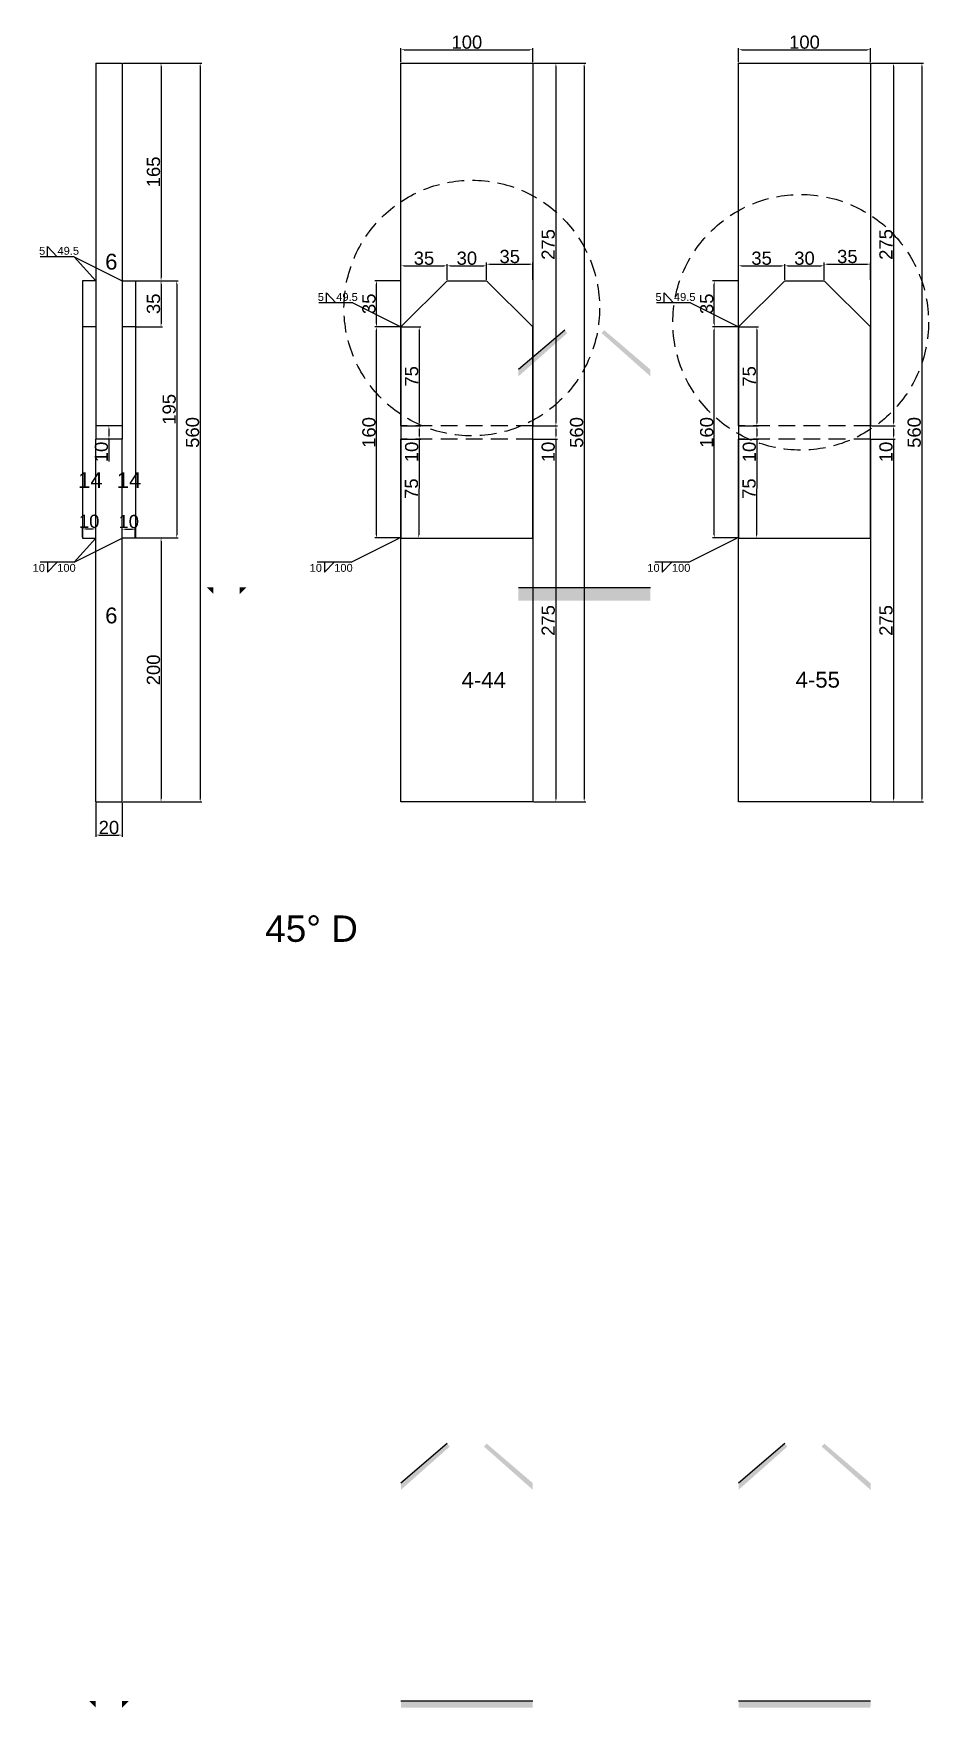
# Model space of a CAD drawing. Header units: millimetres. Extents: x 1455 to 24185, y -7041 to 4772.
# Drawn here: x 18478 to 19157, y 309 to 1578 of the extents above; entities that cross this region are included whole.
import ezdxf

# ---------------------------------------------------------------- set-up
doc = ezdxf.new("R2010")
doc.units = ezdxf.units.MM
doc.linetypes.add('DASHED', pattern=[19.05, 12.7, -6.35])
for name, color, linetype in [('切平处', 3, 'DASHED'), ('尺寸标注', 6, 'Continuous'), ('标号', 4, 'Continuous'), ('焊缝', 250, 'Continuous')]:
    doc.layers.add(name, color=color, linetype=linetype)
doc.styles.get("Standard").update_dxf_attribs({"font": 'arial.ttf'})
doc.dimstyles.new('ISO-25-JHF', dxfattribs={"dimtxt": 10, "dimasz": 2.5, "dimexe": 1.25, "dimexo": 0.625, "dimtad": 1, "dimtxsty": 'Standard', "dimcen": 2.5, "dimadec": 0, "dimazin": 0, "dimtfac": 1, "dimtmove": 0, "dimatfit": 3, "dimfxl": 1, "dimarcsym": 0})

# ---------------------------------------------------------------- blocks, each defined once
blk = doc.blocks.new('*D2507')
at = {"layer": 'Defpoints', "color": 0, "transparency": 16777216}
for p in [(18856.6, 1565.5), (18756.6, 1555.4), (18856.6, 1555.4)]:
    blk.add_point(p, dxfattribs=at)
at = {"layer": '尺寸标注', "color": 0, "lineweight": -2, "transparency": 16777216}
for p, q in [((18756.6, 1556), (18756.6, 1566.8)), ((18759.1, 1565.5), (18854.1, 1565.5)), ((18856.6, 1556), (18856.6, 1566.8))]:
    blk.add_line(p, q, dxfattribs=at)
at = {"layer": '尺寸标注', "color": 0, "transparency": 16777216}
for points in [[(18759.1, 1565.9), (18759.1, 1565.1), (18756.6, 1565.5)], [(18854.1, 1565.9), (18854.1, 1565.1), (18856.6, 1565.5)]]:
    blk.add_solid(points, dxfattribs=at)
at = {"layer": '尺寸标注', "color": 0, "transparency": 16777216, "insert": (18806.6, 1571.2), "char_height": 10, "attachment_point": 5}
blk.add_mtext('100', dxfattribs=at)
blk = doc.blocks.new('*D2508')
at = {"layer": 'Defpoints', "color": 0, "transparency": 16777216}
for p in [(18856.6, 1555.4), (18856.6, 1280.4), (18874.1, 1280.4)]:
    blk.add_point(p, dxfattribs=at)
at = {"layer": '尺寸标注', "color": 0, "lineweight": -2, "transparency": 16777216}
for p, q in [((18857.2, 1555.4), (18875.3, 1555.4)), ((18874.1, 1552.9), (18874.1, 1282.9)), ((18857.2, 1280.4), (18875.3, 1280.4))]:
    blk.add_line(p, q, dxfattribs=at)
at = {"layer": '尺寸标注', "color": 0, "transparency": 16777216}
for points in [[(18873.7, 1552.9), (18874.5, 1552.9), (18874.1, 1555.4)], [(18873.7, 1282.9), (18874.5, 1282.9), (18874.1, 1280.4)]]:
    blk.add_solid(points, dxfattribs=at)
at = {"layer": '尺寸标注', "color": 0, "transparency": 16777216, "insert": (18868.3, 1417.9), "char_height": 10, "attachment_point": 5, "rotation": 90}
blk.add_mtext('275', dxfattribs=at)
blk = doc.blocks.new('*D2509')
at = {"layer": 'Defpoints', "color": 0, "transparency": 16777216}
for p in [(18738.2, 1355.4), (18756.6, 1355.4), (18756.6, 1195.4)]:
    blk.add_point(p, dxfattribs=at)
at = {"layer": '尺寸标注', "color": 0, "lineweight": -2, "transparency": 16777216}
for p, q in [((18756, 1355.4), (18736.9, 1355.4)), ((18738.2, 1197.9), (18738.2, 1352.9)), ((18756, 1195.4), (18736.9, 1195.4))]:
    blk.add_line(p, q, dxfattribs=at)
at = {"layer": '尺寸标注', "color": 0, "transparency": 16777216}
for points in [[(18737.7, 1352.9), (18738.6, 1352.9), (18738.2, 1355.4)], [(18737.7, 1197.9), (18738.6, 1197.9), (18738.2, 1195.4)]]:
    blk.add_solid(points, dxfattribs=at)
at = {"layer": '尺寸标注', "color": 0, "transparency": 16777216, "insert": (18732.4, 1275.4), "char_height": 10, "attachment_point": 5, "rotation": 90}
blk.add_mtext('160', dxfattribs=at)
blk = doc.blocks.new('*D2439')
at = {"layer": 'Defpoints', "color": 0, "transparency": 16777216}
for p in [(18738.2, 1390.4), (18756.6, 1390.4), (18756.6, 1355.4)]:
    blk.add_point(p, dxfattribs=at)
at = {"layer": '尺寸标注', "color": 0, "lineweight": -2, "transparency": 16777216}
for p, q in [((18756, 1390.4), (18736.9, 1390.4)), ((18738.2, 1357.9), (18738.2, 1387.9)), ((18756, 1355.4), (18736.9, 1355.4))]:
    blk.add_line(p, q, dxfattribs=at)
at = {"layer": '尺寸标注', "color": 0, "transparency": 16777216}
for points in [[(18737.7, 1387.9), (18738.6, 1387.9), (18738.2, 1390.4)], [(18737.7, 1357.9), (18738.6, 1357.9), (18738.2, 1355.4)]]:
    blk.add_solid(points, dxfattribs=at)
at = {"layer": '尺寸标注', "color": 0, "transparency": 16777216, "insert": (18732.4, 1372.9), "char_height": 10, "attachment_point": 5, "rotation": 90}
blk.add_mtext('35', dxfattribs=at)
blk = doc.blocks.new('*D2510')
at = {"layer": 'Defpoints', "color": 0, "transparency": 16777216}
for p in [(18791.6, 1401.7), (18756.6, 1390.4), (18791.6, 1390.4)]:
    blk.add_point(p, dxfattribs=at)
at = {"layer": '尺寸标注', "color": 0, "lineweight": -2, "transparency": 16777216}
for p, q in [((18756.6, 1391), (18756.6, 1402.9)), ((18759.1, 1401.7), (18789.1, 1401.7)), ((18791.6, 1391), (18791.6, 1402.9))]:
    blk.add_line(p, q, dxfattribs=at)
at = {"layer": '尺寸标注', "color": 0, "transparency": 16777216}
for points in [[(18759.1, 1402.1), (18759.1, 1401.3), (18756.6, 1401.7)], [(18789.1, 1402.1), (18789.1, 1401.3), (18791.6, 1401.7)]]:
    blk.add_solid(points, dxfattribs=at)
at = {"layer": '尺寸标注', "color": 0, "transparency": 16777216, "insert": (18774.1, 1407.4), "char_height": 10, "attachment_point": 5}
blk.add_mtext('35', dxfattribs=at)
blk = doc.blocks.new('*D2511')
at = {"layer": 'Defpoints', "color": 0, "transparency": 16777216}
for p in [(18821.6, 1401.7), (18791.6, 1390.4), (18821.6, 1390.4)]:
    blk.add_point(p, dxfattribs=at)
at = {"layer": '尺寸标注', "color": 0, "lineweight": -2, "transparency": 16777216}
for p, q in [((18791.6, 1391), (18791.6, 1402.9)), ((18794.1, 1401.7), (18819.1, 1401.7)), ((18821.6, 1391), (18821.6, 1402.9))]:
    blk.add_line(p, q, dxfattribs=at)
at = {"layer": '尺寸标注', "color": 0, "transparency": 16777216}
for points in [[(18794.1, 1402.1), (18794.1, 1401.3), (18791.6, 1401.7)], [(18819.1, 1402.1), (18819.1, 1401.3), (18821.6, 1401.7)]]:
    blk.add_solid(points, dxfattribs=at)
at = {"layer": '尺寸标注', "color": 0, "transparency": 16777216, "insert": (18806.6, 1407.4), "char_height": 10, "attachment_point": 5}
blk.add_mtext('30', dxfattribs=at)
blk = doc.blocks.new('*D2440')
at = {"layer": 'Defpoints', "color": 0, "transparency": 16777216}
for p in [(18856.6, 1402.9), (18821.6, 1390.4), (18856.6, 1390.4)]:
    blk.add_point(p, dxfattribs=at)
at = {"layer": '尺寸标注', "color": 0, "lineweight": -2, "transparency": 16777216}
for p, q in [((18821.6, 1391), (18821.6, 1404.2)), ((18824.1, 1402.9), (18854.1, 1402.9)), ((18856.6, 1391), (18856.6, 1404.2))]:
    blk.add_line(p, q, dxfattribs=at)
at = {"layer": '尺寸标注', "color": 0, "transparency": 16777216}
for points in [[(18824.1, 1403.4), (18824.1, 1402.5), (18821.6, 1402.9)], [(18854.1, 1403.4), (18854.1, 1402.5), (18856.6, 1402.9)]]:
    blk.add_solid(points, dxfattribs=at)
at = {"layer": '尺寸标注', "color": 0, "transparency": 16777216, "insert": (18839.1, 1408.7), "char_height": 10, "attachment_point": 5}
blk.add_mtext('35', dxfattribs=at)
blk = doc.blocks.new('*D2512')
at = {"layer": 'Defpoints', "color": 0, "transparency": 16777216}
for p in [(18856.6, 1280.4), (18856.6, 1270.4), (18874.1, 1270.4)]:
    blk.add_point(p, dxfattribs=at)
at = {"layer": '尺寸标注', "color": 0, "lineweight": -2, "transparency": 16777216}
for p, q in [((18857.2, 1280.4), (18875.3, 1280.4)), ((18857.2, 1270.4), (18875.3, 1270.4)), ((18874.1, 1277.9), (18874.1, 1272.9)), ((18874.1, 1270.4), (18874.1, 1253.3))]:
    blk.add_line(p, q, dxfattribs=at)
at = {"layer": '尺寸标注', "color": 0, "transparency": 16777216}
for points in [[(18873.7, 1277.9), (18874.5, 1277.9), (18874.1, 1280.4)], [(18873.7, 1272.9), (18874.5, 1272.9), (18874.1, 1270.4)]]:
    blk.add_solid(points, dxfattribs=at)
at = {"layer": '尺寸标注', "color": 0, "transparency": 16777216, "insert": (18868.3, 1260.6), "char_height": 10, "attachment_point": 5, "rotation": 90}
blk.add_mtext('10', dxfattribs=at)
blk = doc.blocks.new('*D2513')
at = {"layer": 'Defpoints', "color": 0, "transparency": 16777216}
for p in [(18856.6, 1270.4), (18856.6, 995.4), (18874.1, 995.4)]:
    blk.add_point(p, dxfattribs=at)
at = {"layer": '尺寸标注', "color": 0, "lineweight": -2, "transparency": 16777216}
for p, q in [((18857.2, 1270.4), (18875.3, 1270.4)), ((18874.1, 1267.9), (18874.1, 997.9)), ((18857.2, 995.4), (18875.3, 995.4))]:
    blk.add_line(p, q, dxfattribs=at)
at = {"layer": '尺寸标注', "color": 0, "transparency": 16777216}
for points in [[(18873.7, 1267.9), (18874.5, 1267.9), (18874.1, 1270.4)], [(18873.7, 997.9), (18874.5, 997.9), (18874.1, 995.4)]]:
    blk.add_solid(points, dxfattribs=at)
at = {"layer": '尺寸标注', "color": 0, "transparency": 16777216, "insert": (18868.3, 1132.9), "char_height": 10, "attachment_point": 5, "rotation": 90}
blk.add_mtext('275', dxfattribs=at)
blk = doc.blocks.new('*D2441')
at = {"layer": 'Defpoints', "color": 0, "transparency": 16777216}
for p in [(18856.6, 1555.4), (18856.6, 995.4), (18895.5, 995.4)]:
    blk.add_point(p, dxfattribs=at)
at = {"layer": '尺寸标注', "color": 0, "lineweight": -2, "transparency": 16777216}
for p, q in [((18857.2, 1555.4), (18896.8, 1555.4)), ((18895.5, 1552.9), (18895.5, 997.9)), ((18857.2, 995.4), (18896.8, 995.4))]:
    blk.add_line(p, q, dxfattribs=at)
at = {"layer": '尺寸标注', "color": 0, "transparency": 16777216}
for points in [[(18895.1, 1552.9), (18895.9, 1552.9), (18895.5, 1555.4)], [(18895.1, 997.9), (18895.9, 997.9), (18895.5, 995.4)]]:
    blk.add_solid(points, dxfattribs=at)
at = {"layer": '尺寸标注', "color": 0, "transparency": 16777216, "insert": (18889.8, 1275.4), "char_height": 10, "attachment_point": 5, "rotation": 90}
blk.add_mtext('560', dxfattribs=at)
blk = doc.blocks.new('*D2514')
at = {"layer": 'Defpoints', "color": 0, "transparency": 16777216}
for p in [(18525.3, 995.4), (18545.3, 995.4), (18545.3, 970.2)]:
    blk.add_point(p, dxfattribs=at)
at = {"layer": '尺寸标注', "color": 0, "lineweight": -2, "transparency": 16777216}
for p, q in [((18525.3, 994.8), (18525.3, 968.9)), ((18545.3, 994.8), (18545.3, 968.9)), ((18527.8, 970.2), (18542.8, 970.2))]:
    blk.add_line(p, q, dxfattribs=at)
at = {"layer": '尺寸标注', "color": 0, "transparency": 16777216}
for points in [[(18527.8, 970.6), (18527.8, 969.8), (18525.3, 970.2)], [(18542.8, 970.6), (18542.8, 969.8), (18545.3, 970.2)]]:
    blk.add_solid(points, dxfattribs=at)
at = {"layer": '尺寸标注', "color": 0, "transparency": 16777216, "insert": (18535.3, 975.9), "char_height": 10, "attachment_point": 5}
blk.add_mtext('20', dxfattribs=at)
blk = doc.blocks.new('*D2515')
at = {"layer": 'Defpoints', "color": 0, "transparency": 16777216}
for p in [(18515.3, 1195.4), (18525.3, 1202.3), (18525.3, 1195.4)]:
    blk.add_point(p, dxfattribs=at)
at = {"layer": '尺寸标注', "color": 0, "lineweight": -2, "transparency": 16777216}
for p, q in [((18515.3, 1196), (18515.3, 1203.5)), ((18517.8, 1202.3), (18522.8, 1202.3)), ((18525.3, 1196), (18525.3, 1203.5))]:
    blk.add_line(p, q, dxfattribs=at)
at = {"layer": '尺寸标注', "color": 0, "transparency": 16777216}
for points in [[(18517.8, 1202.7), (18517.8, 1201.8), (18515.3, 1202.3)], [(18522.8, 1202.7), (18522.8, 1201.8), (18525.3, 1202.3)]]:
    blk.add_solid(points, dxfattribs=at)
at = {"layer": '尺寸标注', "color": 0, "transparency": 16777216, "insert": (18520.3, 1208), "char_height": 10, "attachment_point": 5}
blk.add_mtext('10', dxfattribs=at)
blk = doc.blocks.new('*D2516')
at = {"layer": 'Defpoints', "color": 0, "transparency": 16777216}
for p in [(18545.3, 1195.4), (18555.3, 1202), (18555.3, 1195.4)]:
    blk.add_point(p, dxfattribs=at)
at = {"layer": '尺寸标注', "color": 0, "lineweight": -2, "transparency": 16777216}
for p, q in [((18545.3, 1196), (18545.3, 1203.3)), ((18547.8, 1202), (18552.8, 1202)), ((18555.3, 1196), (18555.3, 1203.3))]:
    blk.add_line(p, q, dxfattribs=at)
at = {"layer": '尺寸标注', "color": 0, "transparency": 16777216}
for points in [[(18547.8, 1202.5), (18547.8, 1201.6), (18545.3, 1202)], [(18552.8, 1202.5), (18552.8, 1201.6), (18555.3, 1202)]]:
    blk.add_solid(points, dxfattribs=at)
at = {"layer": '尺寸标注', "color": 0, "transparency": 16777216, "insert": (18550.3, 1207.8), "char_height": 10, "attachment_point": 5}
blk.add_mtext('10', dxfattribs=at)
blk = doc.blocks.new('*D2517')
at = {"layer": 'Defpoints', "color": 0, "transparency": 16777216}
for p in [(18545.3, 1555.4), (18545.3, 1390.4), (18574.8, 1390.4)]:
    blk.add_point(p, dxfattribs=at)
at = {"layer": '尺寸标注', "color": 0, "lineweight": -2, "transparency": 16777216}
for p, q in [((18546, 1555.4), (18576, 1555.4)), ((18574.8, 1552.9), (18574.8, 1392.9)), ((18546, 1390.4), (18576, 1390.4))]:
    blk.add_line(p, q, dxfattribs=at)
at = {"layer": '尺寸标注', "color": 0, "transparency": 16777216}
for points in [[(18574.4, 1552.9), (18575.2, 1552.9), (18574.8, 1555.4)], [(18574.4, 1392.9), (18575.2, 1392.9), (18574.8, 1390.4)]]:
    blk.add_solid(points, dxfattribs=at)
at = {"layer": '尺寸标注', "color": 0, "transparency": 16777216, "insert": (18569.1, 1472.9), "char_height": 10, "attachment_point": 5, "rotation": 90}
blk.add_mtext('165', dxfattribs=at)
blk = doc.blocks.new('*D2518')
at = {"layer": 'Defpoints', "color": 0, "transparency": 16777216}
for p in [(18555.3, 1390.4), (18555.3, 1195.4), (18586.7, 1195.4)]:
    blk.add_point(p, dxfattribs=at)
at = {"layer": '尺寸标注', "color": 0, "lineweight": -2, "transparency": 16777216}
for p, q in [((18556, 1390.4), (18587.9, 1390.4)), ((18586.7, 1387.9), (18586.7, 1197.9)), ((18556, 1195.4), (18587.9, 1195.4))]:
    blk.add_line(p, q, dxfattribs=at)
at = {"layer": '尺寸标注', "color": 0, "transparency": 16777216}
for points in [[(18586.3, 1387.9), (18587.1, 1387.9), (18586.7, 1390.4)], [(18586.3, 1197.9), (18587.1, 1197.9), (18586.7, 1195.4)]]:
    blk.add_solid(points, dxfattribs=at)
at = {"layer": '尺寸标注', "color": 0, "transparency": 16777216, "insert": (18581, 1292.9), "char_height": 10, "attachment_point": 5, "rotation": 90}
blk.add_mtext('195', dxfattribs=at)
blk = doc.blocks.new('*D2519')
at = {"layer": 'Defpoints', "color": 0, "transparency": 16777216}
for p in [(18545.3, 1195.4), (18545.3, 995.4), (18574.8, 995.4)]:
    blk.add_point(p, dxfattribs=at)
at = {"layer": '尺寸标注', "color": 0, "lineweight": -2, "transparency": 16777216}
for p, q in [((18546, 1195.4), (18576, 1195.4)), ((18574.8, 1192.9), (18574.8, 997.9)), ((18546, 995.4), (18576, 995.4))]:
    blk.add_line(p, q, dxfattribs=at)
at = {"layer": '尺寸标注', "color": 0, "transparency": 16777216}
for points in [[(18574.4, 1192.9), (18575.2, 1192.9), (18574.8, 1195.4)], [(18574.4, 997.9), (18575.2, 997.9), (18574.8, 995.4)]]:
    blk.add_solid(points, dxfattribs=at)
at = {"layer": '尺寸标注', "color": 0, "transparency": 16777216, "insert": (18569.1, 1095.4), "char_height": 10, "attachment_point": 5, "rotation": 90}
blk.add_mtext('200', dxfattribs=at)
blk = doc.blocks.new('*D2442')
at = {"layer": 'Defpoints', "color": 0, "transparency": 16777216}
for p in [(18546, 1555.4), (18546, 995.4), (18604.5, 995.4)]:
    blk.add_point(p, dxfattribs=at)
at = {"layer": '尺寸标注', "color": 0, "lineweight": -2, "transparency": 16777216}
for p, q in [((18546.6, 1555.4), (18605.7, 1555.4)), ((18604.5, 1552.9), (18604.5, 997.9)), ((18546.6, 995.4), (18605.7, 995.4))]:
    blk.add_line(p, q, dxfattribs=at)
at = {"layer": '尺寸标注', "color": 0, "transparency": 16777216}
for points in [[(18604, 1552.9), (18604.9, 1552.9), (18604.5, 1555.4)], [(18604, 997.9), (18604.9, 997.9), (18604.5, 995.4)]]:
    blk.add_solid(points, dxfattribs=at)
at = {"layer": '尺寸标注', "color": 0, "transparency": 16777216, "insert": (18598.7, 1275.4), "char_height": 10, "attachment_point": 5, "rotation": 90}
blk.add_mtext('560', dxfattribs=at)
blk = doc.blocks.new('*D2520')
at = {"layer": 'Defpoints', "color": 0, "transparency": 16777216}
for p in [(18535.3, 1270.4), (18545.3, 1280.4), (18545.3, 1270.4)]:
    blk.add_point(p, dxfattribs=at)
at = {"layer": '尺寸标注', "color": 0, "lineweight": -2, "transparency": 16777216}
for p, q in [((18544.7, 1280.4), (18534.1, 1280.4)), ((18544.7, 1270.4), (18534.1, 1270.4)), ((18535.3, 1277.9), (18535.3, 1272.9)), ((18535.3, 1270.4), (18535.3, 1253.3))]:
    blk.add_line(p, q, dxfattribs=at)
at = {"layer": '尺寸标注', "color": 0, "transparency": 16777216}
for points in [[(18534.9, 1277.9), (18535.7, 1277.9), (18535.3, 1280.4)], [(18534.9, 1272.9), (18535.7, 1272.9), (18535.3, 1270.4)]]:
    blk.add_solid(points, dxfattribs=at)
at = {"layer": '尺寸标注', "color": 0, "transparency": 16777216, "insert": (18529.6, 1260.6), "char_height": 10, "attachment_point": 5, "rotation": 90}
blk.add_mtext('10', dxfattribs=at)
blk = doc.blocks.new('*D2521')
at = {"layer": 'Defpoints', "color": 0, "transparency": 16777216}
for p in [(18756.6, 1355.4), (18756.6, 1280.4), (18770.5, 1280.4)]:
    blk.add_point(p, dxfattribs=at)
at = {"layer": '尺寸标注', "color": 0, "lineweight": -2, "transparency": 16777216}
for p, q in [((18757.2, 1355.4), (18771.7, 1355.4)), ((18770.5, 1352.9), (18770.5, 1282.9)), ((18757.2, 1280.4), (18771.7, 1280.4))]:
    blk.add_line(p, q, dxfattribs=at)
at = {"layer": '尺寸标注', "color": 0, "transparency": 16777216}
for points in [[(18770.1, 1352.9), (18770.9, 1352.9), (18770.5, 1355.4)], [(18770.1, 1282.9), (18770.9, 1282.9), (18770.5, 1280.4)]]:
    blk.add_solid(points, dxfattribs=at)
at = {"layer": '尺寸标注', "color": 0, "transparency": 16777216, "insert": (18764.8, 1317.9), "char_height": 10, "attachment_point": 5, "rotation": 90}
blk.add_mtext('75', dxfattribs=at)
blk = doc.blocks.new('*D2522')
at = {"layer": 'Defpoints', "color": 0, "transparency": 16777216}
for p in [(18756.6, 1280.4), (18756.6, 1270.4), (18770.5, 1270.4)]:
    blk.add_point(p, dxfattribs=at)
at = {"layer": '尺寸标注', "color": 0, "lineweight": -2, "transparency": 16777216}
for p, q in [((18757.2, 1280.4), (18771.7, 1280.4)), ((18757.2, 1270.4), (18771.7, 1270.4)), ((18770.5, 1277.9), (18770.5, 1272.9)), ((18770.5, 1270.4), (18770.5, 1253.3))]:
    blk.add_line(p, q, dxfattribs=at)
at = {"layer": '尺寸标注', "color": 0, "transparency": 16777216}
for points in [[(18770.1, 1277.9), (18770.9, 1277.9), (18770.5, 1280.4)], [(18770.1, 1272.9), (18770.9, 1272.9), (18770.5, 1270.4)]]:
    blk.add_solid(points, dxfattribs=at)
at = {"layer": '尺寸标注', "color": 0, "transparency": 16777216, "insert": (18764.8, 1260.6), "char_height": 10, "attachment_point": 5, "rotation": 90}
blk.add_mtext('10', dxfattribs=at)
blk = doc.blocks.new('*D2443')
at = {"layer": 'Defpoints', "color": 0, "transparency": 16777216}
for p in [(18756.6, 1270.4), (18756.2, 1195.4), (18770.1, 1195.3)]:
    blk.add_point(p, dxfattribs=at)
at = {"layer": '尺寸标注', "color": 0, "lineweight": -2, "transparency": 16777216}
for p, q in [((18757.2, 1270.4), (18771.7, 1270.3)), ((18770.5, 1267.8), (18770.1, 1197.8)), ((18756.9, 1195.4), (18771.4, 1195.3))]:
    blk.add_line(p, q, dxfattribs=at)
at = {"layer": '尺寸标注', "color": 0, "transparency": 16777216}
for points in [[(18770.1, 1267.8), (18770.9, 1267.8), (18770.5, 1270.3)], [(18769.7, 1197.8), (18770.5, 1197.8), (18770.1, 1195.3)]]:
    blk.add_solid(points, dxfattribs=at)
at = {"layer": '尺寸标注', "color": 0, "transparency": 16777216, "insert": (18764.6, 1232.8), "char_height": 10, "attachment_point": 5, "rotation": 89.7211}
blk.add_mtext('75', dxfattribs=at)
blk = doc.blocks.new('*D2523')
at = {"layer": 'Defpoints', "color": 0, "transparency": 16777216}
for p in [(18555.3, 1390.4), (18555.3, 1355.4), (18574.8, 1355.4)]:
    blk.add_point(p, dxfattribs=at)
at = {"layer": '尺寸标注', "color": 0, "lineweight": -2, "transparency": 16777216}
for p, q in [((18556, 1390.4), (18576, 1390.4)), ((18574.8, 1387.9), (18574.8, 1357.9)), ((18556, 1355.4), (18576, 1355.4))]:
    blk.add_line(p, q, dxfattribs=at)
at = {"layer": '尺寸标注', "color": 0, "transparency": 16777216}
for points in [[(18574.4, 1387.9), (18575.2, 1387.9), (18574.8, 1390.4)], [(18574.4, 1357.9), (18575.2, 1357.9), (18574.8, 1355.4)]]:
    blk.add_solid(points, dxfattribs=at)
at = {"layer": '尺寸标注', "color": 0, "transparency": 16777216, "insert": (18569.1, 1372.9), "char_height": 10, "attachment_point": 5, "rotation": 90}
blk.add_mtext('35', dxfattribs=at)
blk = doc.blocks.new('*D2524')
at = {"layer": 'Defpoints', "color": 0, "transparency": 16777216}
for p in [(19112.5, 1565.5), (19012.5, 1555.4), (19112.5, 1555.4)]:
    blk.add_point(p, dxfattribs=at)
at = {"layer": '尺寸标注', "color": 0, "lineweight": -2, "transparency": 16777216}
for p, q in [((19012.5, 1556), (19012.5, 1566.8)), ((19015, 1565.5), (19110, 1565.5)), ((19112.5, 1556), (19112.5, 1566.8))]:
    blk.add_line(p, q, dxfattribs=at)
at = {"layer": '尺寸标注', "color": 0, "transparency": 16777216}
for points in [[(19015, 1565.9), (19015, 1565.1), (19012.5, 1565.5)], [(19110, 1565.9), (19110, 1565.1), (19112.5, 1565.5)]]:
    blk.add_solid(points, dxfattribs=at)
at = {"layer": '尺寸标注', "color": 0, "transparency": 16777216, "insert": (19062.5, 1571.2), "char_height": 10, "attachment_point": 5}
blk.add_mtext('100', dxfattribs=at)
blk = doc.blocks.new('*D2525')
at = {"layer": 'Defpoints', "color": 0, "transparency": 16777216}
for p in [(19112.5, 1555.4), (19112.5, 1280.4), (19130, 1280.4)]:
    blk.add_point(p, dxfattribs=at)
at = {"layer": '尺寸标注', "color": 0, "lineweight": -2, "transparency": 16777216}
for p, q in [((19113.2, 1555.4), (19131.3, 1555.4)), ((19130, 1552.9), (19130, 1282.9)), ((19113.2, 1280.4), (19131.3, 1280.4))]:
    blk.add_line(p, q, dxfattribs=at)
at = {"layer": '尺寸标注', "color": 0, "transparency": 16777216}
for points in [[(19129.6, 1552.9), (19130.4, 1552.9), (19130, 1555.4)], [(19129.6, 1282.9), (19130.4, 1282.9), (19130, 1280.4)]]:
    blk.add_solid(points, dxfattribs=at)
at = {"layer": '尺寸标注', "color": 0, "transparency": 16777216, "insert": (19124.3, 1417.9), "char_height": 10, "attachment_point": 5, "rotation": 90}
blk.add_mtext('275', dxfattribs=at)
blk = doc.blocks.new('*D2526')
at = {"layer": 'Defpoints', "color": 0, "transparency": 16777216}
for p in [(18994.1, 1355.4), (19012.5, 1355.4), (19012.5, 1195.4)]:
    blk.add_point(p, dxfattribs=at)
at = {"layer": '尺寸标注', "color": 0, "lineweight": -2, "transparency": 16777216}
for p, q in [((19011.9, 1355.4), (18992.8, 1355.4)), ((18994.1, 1197.9), (18994.1, 1352.9)), ((19011.9, 1195.4), (18992.8, 1195.4))]:
    blk.add_line(p, q, dxfattribs=at)
at = {"layer": '尺寸标注', "color": 0, "transparency": 16777216}
for points in [[(18993.7, 1352.9), (18994.5, 1352.9), (18994.1, 1355.4)], [(18993.7, 1197.9), (18994.5, 1197.9), (18994.1, 1195.4)]]:
    blk.add_solid(points, dxfattribs=at)
at = {"layer": '尺寸标注', "color": 0, "transparency": 16777216, "insert": (18988.4, 1275.4), "char_height": 10, "attachment_point": 5, "rotation": 90}
blk.add_mtext('160', dxfattribs=at)
blk = doc.blocks.new('*D2444')
at = {"layer": 'Defpoints', "color": 0, "transparency": 16777216}
for p in [(18994.1, 1390.4), (19012.5, 1390.4), (19012.5, 1355.4)]:
    blk.add_point(p, dxfattribs=at)
at = {"layer": '尺寸标注', "color": 0, "lineweight": -2, "transparency": 16777216}
for p, q in [((19011.9, 1390.4), (18992.8, 1390.4)), ((18994.1, 1357.9), (18994.1, 1387.9)), ((19011.9, 1355.4), (18992.8, 1355.4))]:
    blk.add_line(p, q, dxfattribs=at)
at = {"layer": '尺寸标注', "color": 0, "transparency": 16777216}
for points in [[(18993.7, 1387.9), (18994.5, 1387.9), (18994.1, 1390.4)], [(18993.7, 1357.9), (18994.5, 1357.9), (18994.1, 1355.4)]]:
    blk.add_solid(points, dxfattribs=at)
at = {"layer": '尺寸标注', "color": 0, "transparency": 16777216, "insert": (18988.4, 1372.9), "char_height": 10, "attachment_point": 5, "rotation": 90}
blk.add_mtext('35', dxfattribs=at)
blk = doc.blocks.new('*D2527')
at = {"layer": 'Defpoints', "color": 0, "transparency": 16777216}
for p in [(19047.5, 1401.7), (19012.5, 1390.4), (19047.5, 1390.4)]:
    blk.add_point(p, dxfattribs=at)
at = {"layer": '尺寸标注', "color": 0, "lineweight": -2, "transparency": 16777216}
for p, q in [((19012.5, 1391), (19012.5, 1402.9)), ((19015, 1401.7), (19045, 1401.7)), ((19047.5, 1391), (19047.5, 1402.9))]:
    blk.add_line(p, q, dxfattribs=at)
at = {"layer": '尺寸标注', "color": 0, "transparency": 16777216}
for points in [[(19015, 1402.1), (19015, 1401.3), (19012.5, 1401.7)], [(19045, 1402.1), (19045, 1401.3), (19047.5, 1401.7)]]:
    blk.add_solid(points, dxfattribs=at)
at = {"layer": '尺寸标注', "color": 0, "transparency": 16777216, "insert": (19030, 1407.4), "char_height": 10, "attachment_point": 5}
blk.add_mtext('35', dxfattribs=at)
blk = doc.blocks.new('*D2528')
at = {"layer": 'Defpoints', "color": 0, "transparency": 16777216}
for p in [(19077.5, 1401.7), (19047.5, 1390.4), (19077.5, 1390.4)]:
    blk.add_point(p, dxfattribs=at)
at = {"layer": '尺寸标注', "color": 0, "lineweight": -2, "transparency": 16777216}
for p, q in [((19047.5, 1391), (19047.5, 1402.9)), ((19050, 1401.7), (19075, 1401.7)), ((19077.5, 1391), (19077.5, 1402.9))]:
    blk.add_line(p, q, dxfattribs=at)
at = {"layer": '尺寸标注', "color": 0, "transparency": 16777216}
for points in [[(19050, 1402.1), (19050, 1401.3), (19047.5, 1401.7)], [(19075, 1402.1), (19075, 1401.3), (19077.5, 1401.7)]]:
    blk.add_solid(points, dxfattribs=at)
at = {"layer": '尺寸标注', "color": 0, "transparency": 16777216, "insert": (19062.5, 1407.4), "char_height": 10, "attachment_point": 5}
blk.add_mtext('30', dxfattribs=at)
blk = doc.blocks.new('*D2445')
at = {"layer": 'Defpoints', "color": 0, "transparency": 16777216}
for p in [(19112.5, 1402.9), (19077.5, 1390.4), (19112.5, 1390.4)]:
    blk.add_point(p, dxfattribs=at)
at = {"layer": '尺寸标注', "color": 0, "lineweight": -2, "transparency": 16777216}
for p, q in [((19077.5, 1391), (19077.5, 1404.2)), ((19080, 1402.9), (19110, 1402.9)), ((19112.5, 1391), (19112.5, 1404.2))]:
    blk.add_line(p, q, dxfattribs=at)
at = {"layer": '尺寸标注', "color": 0, "transparency": 16777216}
for points in [[(19080, 1403.4), (19080, 1402.5), (19077.5, 1402.9)], [(19110, 1403.4), (19110, 1402.5), (19112.5, 1402.9)]]:
    blk.add_solid(points, dxfattribs=at)
at = {"layer": '尺寸标注', "color": 0, "transparency": 16777216, "insert": (19095, 1408.7), "char_height": 10, "attachment_point": 5}
blk.add_mtext('35', dxfattribs=at)
blk = doc.blocks.new('*D2529')
at = {"layer": 'Defpoints', "color": 0, "transparency": 16777216}
for p in [(19112.5, 1280.4), (19112.5, 1270.4), (19130, 1270.4)]:
    blk.add_point(p, dxfattribs=at)
at = {"layer": '尺寸标注', "color": 0, "lineweight": -2, "transparency": 16777216}
for p, q in [((19113.2, 1280.4), (19131.3, 1280.4)), ((19113.2, 1270.4), (19131.3, 1270.4)), ((19130, 1277.9), (19130, 1272.9)), ((19130, 1270.4), (19130, 1253.3))]:
    blk.add_line(p, q, dxfattribs=at)
at = {"layer": '尺寸标注', "color": 0, "transparency": 16777216}
for points in [[(19129.6, 1277.9), (19130.4, 1277.9), (19130, 1280.4)], [(19129.6, 1272.9), (19130.4, 1272.9), (19130, 1270.4)]]:
    blk.add_solid(points, dxfattribs=at)
at = {"layer": '尺寸标注', "color": 0, "transparency": 16777216, "insert": (19124.3, 1260.6), "char_height": 10, "attachment_point": 5, "rotation": 90}
blk.add_mtext('10', dxfattribs=at)
blk = doc.blocks.new('*D2530')
at = {"layer": 'Defpoints', "color": 0, "transparency": 16777216}
for p in [(19112.5, 1270.4), (19112.5, 995.4), (19130, 995.4)]:
    blk.add_point(p, dxfattribs=at)
at = {"layer": '尺寸标注', "color": 0, "lineweight": -2, "transparency": 16777216}
for p, q in [((19113.2, 1270.4), (19131.3, 1270.4)), ((19130, 1267.9), (19130, 997.9)), ((19113.2, 995.4), (19131.3, 995.4))]:
    blk.add_line(p, q, dxfattribs=at)
at = {"layer": '尺寸标注', "color": 0, "transparency": 16777216}
for points in [[(19129.6, 1267.9), (19130.4, 1267.9), (19130, 1270.4)], [(19129.6, 997.9), (19130.4, 997.9), (19130, 995.4)]]:
    blk.add_solid(points, dxfattribs=at)
at = {"layer": '尺寸标注', "color": 0, "transparency": 16777216, "insert": (19124.3, 1132.9), "char_height": 10, "attachment_point": 5, "rotation": 90}
blk.add_mtext('275', dxfattribs=at)
blk = doc.blocks.new('*D2446')
at = {"layer": 'Defpoints', "color": 0, "transparency": 16777216}
for p in [(19112.5, 1555.4), (19112.5, 995.4), (19151.5, 995.4)]:
    blk.add_point(p, dxfattribs=at)
at = {"layer": '尺寸标注', "color": 0, "lineweight": -2, "transparency": 16777216}
for p, q in [((19113.2, 1555.4), (19152.7, 1555.4)), ((19151.5, 1552.9), (19151.5, 997.9)), ((19113.2, 995.4), (19152.7, 995.4))]:
    blk.add_line(p, q, dxfattribs=at)
at = {"layer": '尺寸标注', "color": 0, "transparency": 16777216}
for points in [[(19151.1, 1552.9), (19151.9, 1552.9), (19151.5, 1555.4)], [(19151.1, 997.9), (19151.9, 997.9), (19151.5, 995.4)]]:
    blk.add_solid(points, dxfattribs=at)
at = {"layer": '尺寸标注', "color": 0, "transparency": 16777216, "insert": (19145.7, 1275.4), "char_height": 10, "attachment_point": 5, "rotation": 90}
blk.add_mtext('560', dxfattribs=at)
blk = doc.blocks.new('*D2531')
at = {"layer": 'Defpoints', "color": 0, "transparency": 16777216}
for p in [(19012.5, 1355.4), (19012.5, 1280.4), (19026.4, 1280.4)]:
    blk.add_point(p, dxfattribs=at)
at = {"layer": '尺寸标注', "color": 0, "lineweight": -2, "transparency": 16777216}
for p, q in [((19013.2, 1355.4), (19027.7, 1355.4)), ((19026.4, 1352.9), (19026.4, 1282.9)), ((19013.2, 1280.4), (19027.7, 1280.4))]:
    blk.add_line(p, q, dxfattribs=at)
at = {"layer": '尺寸标注', "color": 0, "transparency": 16777216}
for points in [[(19026, 1352.9), (19026.8, 1352.9), (19026.4, 1355.4)], [(19026, 1282.9), (19026.8, 1282.9), (19026.4, 1280.4)]]:
    blk.add_solid(points, dxfattribs=at)
at = {"layer": '尺寸标注', "color": 0, "transparency": 16777216, "insert": (19020.7, 1317.9), "char_height": 10, "attachment_point": 5, "rotation": 90}
blk.add_mtext('75', dxfattribs=at)
blk = doc.blocks.new('*D2532')
at = {"layer": 'Defpoints', "color": 0, "transparency": 16777216}
for p in [(19012.5, 1280.4), (19012.5, 1270.4), (19026.4, 1270.4)]:
    blk.add_point(p, dxfattribs=at)
at = {"layer": '尺寸标注', "color": 0, "lineweight": -2, "transparency": 16777216}
for p, q in [((19013.2, 1280.4), (19027.7, 1280.4)), ((19013.2, 1270.4), (19027.7, 1270.4)), ((19026.4, 1277.9), (19026.4, 1272.9)), ((19026.4, 1270.4), (19026.4, 1253.3))]:
    blk.add_line(p, q, dxfattribs=at)
at = {"layer": '尺寸标注', "color": 0, "transparency": 16777216}
for points in [[(19026, 1277.9), (19026.8, 1277.9), (19026.4, 1280.4)], [(19026, 1272.9), (19026.8, 1272.9), (19026.4, 1270.4)]]:
    blk.add_solid(points, dxfattribs=at)
at = {"layer": '尺寸标注', "color": 0, "transparency": 16777216, "insert": (19020.7, 1260.6), "char_height": 10, "attachment_point": 5, "rotation": 90}
blk.add_mtext('10', dxfattribs=at)
blk = doc.blocks.new('*D2447')
at = {"layer": 'Defpoints', "color": 0, "transparency": 16777216}
for p in [(19012.5, 1270.4), (19012.2, 1195.4), (19026.1, 1195.3)]:
    blk.add_point(p, dxfattribs=at)
at = {"layer": '尺寸标注', "color": 0, "lineweight": -2, "transparency": 16777216}
for p, q in [((19013.2, 1270.4), (19027.7, 1270.3)), ((19026.4, 1267.8), (19026.1, 1197.8)), ((19012.8, 1195.4), (19027.3, 1195.3))]:
    blk.add_line(p, q, dxfattribs=at)
at = {"layer": '尺寸标注', "color": 0, "transparency": 16777216}
for points in [[(19026, 1267.8), (19026.8, 1267.8), (19026.4, 1270.3)], [(19025.7, 1197.8), (19026.5, 1197.8), (19026.1, 1195.3)]]:
    blk.add_solid(points, dxfattribs=at)
at = {"layer": '尺寸标注', "color": 0, "transparency": 16777216, "insert": (19020.5, 1232.8), "char_height": 10, "attachment_point": 5, "rotation": 89.7211}
blk.add_mtext('75', dxfattribs=at)

msp = doc.modelspace()

# ---------------------------------------------------------------- hatches: boundary and pattern name
at = {"layer": '焊缝'}
h = msp.add_hatch(color=250, dxfattribs=at)
h.dxf.hatch_style = 1
h.paths.add_polyline_path([(18845.731, 1323.026), (18845.731, 1317.924), (18882.748, 1350.712), (18880.731, 1352.964)])
h = msp.add_hatch(color=250, dxfattribs=at)
h.dxf.hatch_style = 1
h.paths.add_polyline_path([(18945.731, 1323.026), (18945.731, 1317.924), (18908.714, 1350.712), (18910.731, 1352.964)])
h = msp.add_hatch(color=250, dxfattribs=at)
h.dxf.hatch_style = 1
h.paths.add_polyline_path([(18614.464, 1152.925), (18609.464, 1157.925), (18614.464, 1157.925)])
h = msp.add_hatch(color=250, dxfattribs=at)
h.dxf.hatch_style = 1
h.paths.add_polyline_path([(18634.464, 1152.925), (18639.464, 1157.925), (18634.464, 1157.925)])
h = msp.add_hatch(color=250, dxfattribs=at)
h.dxf.hatch_style = 1
h.paths.add_polyline_path([(18845.731, 1147.925), (18845.731, 1157.925), (18945.731, 1157.925), (18945.729, 1147.925)])
h = msp.add_hatch(color=250, dxfattribs=at)
h.dxf.hatch_style = 1
h.paths.add_polyline_path([(18756.593, 478.992), (18756.593, 473.889), (18793.61, 506.677), (18791.593, 508.93)])
h = msp.add_hatch(color=250, dxfattribs=at)
h.dxf.hatch_style = 1
h.paths.add_polyline_path([(18856.593, 478.992), (18856.593, 473.889), (18819.576, 506.677), (18821.593, 508.93)])
h = msp.add_hatch(color=250, dxfattribs=at)
h.dxf.hatch_style = 1
h.paths.add_polyline_path([(19012.539, 478.992), (19012.539, 473.889), (19049.555, 506.677), (19047.539, 508.93)])
h = msp.add_hatch(color=250, dxfattribs=at)
h.dxf.hatch_style = 1
h.paths.add_polyline_path([(19112.539, 478.992), (19112.539, 473.889), (19075.522, 506.677), (19077.539, 508.93)])
h = msp.add_hatch(color=250, dxfattribs=at)
h.dxf.hatch_style = 1
h.paths.add_polyline_path([(18525.326, 308.891), (18520.326, 313.891), (18525.326, 313.891)])
h = msp.add_hatch(color=250, dxfattribs=at)
h.dxf.hatch_style = 1
h.paths.add_polyline_path([(18545.326, 308.891), (18550.326, 313.891), (18545.326, 313.891)])
h = msp.add_hatch(color=250, dxfattribs=at)
h.dxf.hatch_style = 1
h.paths.add_polyline_path([(18756.593, 308.891), (18756.593, 313.891), (18856.593, 313.891), (18856.588, 308.891)])
h = msp.add_hatch(color=250, dxfattribs=at)
h.dxf.hatch_style = 1
h.paths.add_polyline_path([(19012.539, 308.891), (19012.539, 313.891), (19112.539, 313.891), (19112.534, 308.891)])

# ---------------------------------------------------------------- linework, layer by layer
for p, q in [((18525.326, 1555.377), (18545.326, 1555.377)), ((18525.326, 1555.377), (18525.326, 1280.377)), ((18545.326, 1555.377), (18545.326, 1280.377)), ((18756.593, 1555.377), (18856.593, 1555.377)), ((18756.593, 1280.377), (18756.593, 1555.377)), ((18856.593, 1555.377), (18856.593, 1280.377)), ((19012.539, 1555.377), (19112.539, 1555.377)), ((19012.539, 1280.377), (19012.539, 1555.377)), ((19112.539, 1555.377), (19112.539, 1280.377)), ((18525.326, 1390.377), (18515.326, 1390.377)), ((18515.326, 1390.377), (18515.326, 1195.377)), ((18545.326, 1390.377), (18555.326, 1390.377)), ((18555.326, 1390.377), (18555.326, 1195.377)), ((18791.593, 1390.377), (18756.593, 1355.377)), ((18791.593, 1390.377), (18821.593, 1390.377)), ((18821.593, 1390.377), (18856.593, 1355.377)), ((19047.539, 1390.377), (19012.539, 1355.377)), ((19047.539, 1390.377), (19077.539, 1390.377)), ((19077.539, 1390.377), (19112.539, 1355.377)), ((18525.326, 1355.377), (18515.326, 1355.377)), ((18555.326, 1355.377), (18545.326, 1355.377)), ((18756.593, 1355.377), (18756.593, 1195.377)), ((18856.593, 1195.377), (18856.593, 1355.377)), ((19012.539, 1355.377), (19012.539, 1195.377)), ((19112.539, 1195.377), (19112.539, 1355.377)), ((18545.326, 1280.377), (18525.326, 1280.377)), ((18525.326, 1280.377), (18525.326, 1270.377)), ((18545.326, 1270.377), (18525.326, 1270.377)), ((18525.326, 995.377), (18525.326, 1270.377)), ((18545.326, 1280.377), (18545.326, 1270.377)), ((18545.326, 995.377), (18545.326, 1270.377)), ((18756.593, 995.377), (18756.593, 1270.377)), ((18856.593, 1270.377), (18856.593, 995.377)), ((19012.539, 995.377), (19012.539, 1270.377)), ((19112.539, 1270.377), (19112.539, 995.377)), ((18515.326, 1195.377), (18525.326, 1195.377)), ((18555.326, 1195.377), (18545.326, 1195.377)), ((18756.593, 1195.377), (18856.593, 1195.377)), ((19012.539, 1195.377), (19112.539, 1195.377)), ((18525.326, 995.377), (18545.326, 995.377)), ((18856.593, 995.377), (18756.593, 995.377)), ((19112.539, 995.377), (19012.539, 995.377))]:
    msp.add_line(p, q)
at = {"linetype": 'DASHED'}
for p, q in [((18856.593, 1280.377), (18756.593, 1280.377)), ((18856.593, 1270.377), (18756.593, 1270.377)), ((19112.539, 1280.377), (19012.539, 1280.377)), ((19112.539, 1270.377), (19012.539, 1270.377))]:
    msp.add_line(p, q, dxfattribs=at)
at = {"layer": '切平处'}
for centre in [(18810.343, 1369.683), (19059.635, 1358.904)]:
    msp.add_circle(centre, 96.875, dxfattribs=at)
at = {"layer": '尺寸标注'}
for p, q in [((18508.934, 1408.567), (18483.171, 1408.567)), ((18488.821, 1408.567), (18488.821, 1416.331)), ((18488.821, 1416.331), (18496.053, 1408.567)), ((18525.326, 1390.377), (18508.934, 1408.567)), ((18508.934, 1408.567), (18545.326, 1390.377)), ((18720.202, 1373.567), (18694.439, 1373.567)), ((18700.089, 1373.567), (18700.089, 1381.331)), ((18700.089, 1381.331), (18707.32, 1373.567)), ((18720.202, 1373.567), (18756.593, 1355.377)), ((18976.147, 1373.567), (18950.384, 1373.567)), ((18956.034, 1373.567), (18956.034, 1381.331)), ((18956.034, 1381.331), (18963.266, 1373.567)), ((18976.147, 1373.567), (19012.539, 1355.377)), ((18525.326, 1195.377), (18508.934, 1177.187)), ((18508.934, 1177.187), (18545.326, 1195.377)), ((18718.888, 1177.187), (18755.279, 1195.377)), ((18974.834, 1177.187), (19011.225, 1195.377)), ((18508.934, 1177.187), (18483.171, 1177.187)), ((18488.821, 1177.187), (18488.821, 1169.423)), ((18488.821, 1169.423), (18496.053, 1177.187)), ((18718.888, 1177.187), (18693.125, 1177.187)), ((18698.775, 1177.187), (18698.775, 1169.423)), ((18698.775, 1169.423), (18706.007, 1177.187)), ((18974.834, 1177.187), (18949.071, 1177.187)), ((18954.721, 1177.187), (18954.721, 1169.423)), ((18954.721, 1169.423), (18961.952, 1177.187))]:
    msp.add_line(p, q, dxfattribs=at)
at = {"layer": '焊缝'}
for p, q in [((18880.731, 1352.964), (18845.726, 1323.026)), ((18845.731, 1157.925), (18945.731, 1157.925)), ((18791.593, 508.93), (18756.588, 478.992)), ((19047.539, 508.93), (19012.534, 478.992)), ((18756.593, 313.891), (18856.593, 313.891)), ((19012.539, 313.891), (19112.539, 313.891))]:
    msp.add_line(p, q, dxfattribs=at)

# ---------------------------------------------------------------- texts
at = {"insert": (18653.801, 909.271), "char_height": 20, "attachment_point": 1}
msp.add_mtext_dynamic_manual_height_columns('45° D', width=70.10425, gutter_width=12.5, heights=[0], dxfattribs=at)
at = {"layer": '尺寸标注', "char_height": 6}
for s, insert, attachment_point in [('5    49.5', (18482.351, 1416.084), 1), ('5    49.5', (18693.619, 1381.084), 1), ('5    49.5', (18949.564, 1381.084), 1), ('\\pt0;10    100', (18477.479, 1169.67), 7), ('\\pt0;10    100', (18687.433, 1169.67), 7), ('\\pt0;10    100', (18943.379, 1169.67), 7)]:
    msp.add_mtext_dynamic_manual_height_columns(s, width=68.30832, gutter_width=12.5, heights=[0], dxfattribs=dict(at, insert=insert, attachment_point=attachment_point))
at = {"layer": '标号', "char_height": 12, "attachment_point": 7}
for s, insert in [('6 ', (18532.461, 1398.666)), ('14 ', (18511.904, 1233.237)), ('14 ', (18541.204, 1233.237)), ('6 ', (18532.461, 1130.493)), ('4-44', (18802.633, 1081.786)), ('4-55 ', (19055.792, 1081.786))]:
    msp.add_mtext_dynamic_manual_height_columns(s, width=70.10425, gutter_width=12.5, heights=[0], dxfattribs=dict(at, insert=insert))

# ---------------------------------------------------------------- dimensions: what is measured, and where the dimension line sits
at = {"layer": '尺寸标注'}
for p1, p2, distance, picture, middle in [((18756.593, 1555.377), (18856.593, 1555.377), 10.138, '*D2507', (18806.593, 1571.245)), ((19012.539, 1555.377), (19112.539, 1555.377), 10.138, '*D2524', (19062.539, 1571.245)), ((18545.326, 1555.377), (18545.326, 1390.377), 29.467, '*D2517', (18569.062, 1472.877)), ((18856.593, 1555.377), (18856.593, 1280.377), 17.478, '*D2508', (18868.341, 1417.877)), ((18856.593, 1555.377), (18856.593, 995.377), 38.931, '*D2441', (18889.793, 1275.377)), ((19112.539, 1555.377), (19112.539, 1280.377), 17.478, '*D2525', (19124.286, 1417.877)), ((19112.539, 1555.377), (19112.539, 995.377), 38.931, '*D2446', (19145.738, 1275.377)), ((18756.593, 1390.377), (18791.593, 1390.377), 11.32, '*D2510', (18774.093, 1407.431)), ((18791.593, 1390.377), (18821.593, 1390.377), 11.32, '*D2511', (18806.593, 1407.431)), ((18821.593, 1390.377), (18856.593, 1390.377), 12.57, '*D2440', (18839.093, 1408.681)), ((19012.539, 1390.377), (19047.539, 1390.377), 11.32, '*D2527', (19030.039, 1407.431)), ((19047.539, 1390.377), (19077.539, 1390.377), 11.32, '*D2528', (19062.539, 1407.431)), ((19077.539, 1390.377), (19112.539, 1390.377), 12.57, '*D2445', (19095.039, 1408.681)), ((18555.326, 1390.377), (18555.326, 1355.377), 19.467, '*D2523', (18569.058, 1372.877)), ((18756.593, 1355.377), (18756.593, 1390.377), 18.44, '*D2439', (18732.419, 1372.877)), ((19012.539, 1355.377), (19012.539, 1390.377), 18.44, '*D2444', (18988.364, 1372.877)), ((18756.593, 1195.377), (18756.593, 1355.377), 18.44, '*D2509', (18732.422, 1275.377)), ((18756.593, 1355.377), (18756.593, 1280.377), 13.891, '*D2521', (18764.774, 1317.877)), ((19012.539, 1195.377), (19012.539, 1355.377), 18.44, '*D2526', (18988.368, 1275.377)), ((19012.539, 1355.377), (19012.539, 1280.377), 13.891, '*D2531', (19020.719, 1317.877)), ((18545.326, 1280.377), (18545.326, 1270.377), -10, '*D2520', (18529.595, 1260.577)), ((18756.593, 1270.377), (18756.228, 1195.377), 13.891, '*D2443', (18764.591, 1232.837)), ((18756.593, 1280.377), (18756.593, 1270.377), 13.891, '*D2522', (18764.753, 1260.577)), ((18856.593, 1280.377), (18856.593, 1270.377), 17.478, '*D2512', (18868.341, 1260.577)), ((18856.593, 1270.377), (18856.593, 995.377), 17.478, '*D2513', (18868.341, 1132.877)), ((19012.539, 1270.377), (19012.174, 1195.377), 13.891, '*D2447', (19020.536, 1232.837)), ((19012.539, 1280.377), (19012.539, 1270.377), 13.891, '*D2532', (19020.699, 1260.577)), ((19112.539, 1280.377), (19112.539, 1270.377), 17.478, '*D2529', (19124.286, 1260.577)), ((19112.539, 1270.377), (19112.539, 995.377), 17.478, '*D2530', (19124.286, 1132.877)), ((18545.326, 1195.377), (18545.326, 995.377), 29.467, '*D2519', (18569.062, 1095.377))]:
    dim = msp.add_aligned_dim(p1=p1, p2=p2, distance=distance, dimstyle='ISO-25-JHF', dxfattribs=at)
    dim.commit()
    dim.dimension.update_dxf_attribs({"geometry": picture, "text_midpoint": middle})
for base, p1, p2, angle, picture, middle in [((18604.464, 995.377), (18545.951, 1555.377), (18545.951, 995.377), 270, '*D2442', (18604.464, 1275.377)), ((18586.682, 1195.377), (18555.326, 1390.377), (18555.326, 1195.377), 270, '*D2518', (18586.682, 1292.877)), ((18525.326, 1202.26), (18515.326, 1195.377), (18525.326, 1195.377), 0, '*D2515', (18520.326, 1202.26)), ((18555.326, 1202.046), (18545.326, 1195.377), (18555.326, 1195.377), 0, '*D2516', (18550.326, 1202.046)), ((18545.326, 970.179), (18525.326, 995.377), (18545.326, 995.377), 0, '*D2514', (18535.326, 970.179))]:
    dim = msp.add_linear_dim(base=base, p1=p1, p2=p2, angle=angle, dimstyle='ISO-25-JHF', dxfattribs=at)
    dim.commit()
    dim.dimension.update_dxf_attribs({"geometry": picture, "text_midpoint": middle, "dimtype": 161})

doc.saveas('drawing.dxf')
